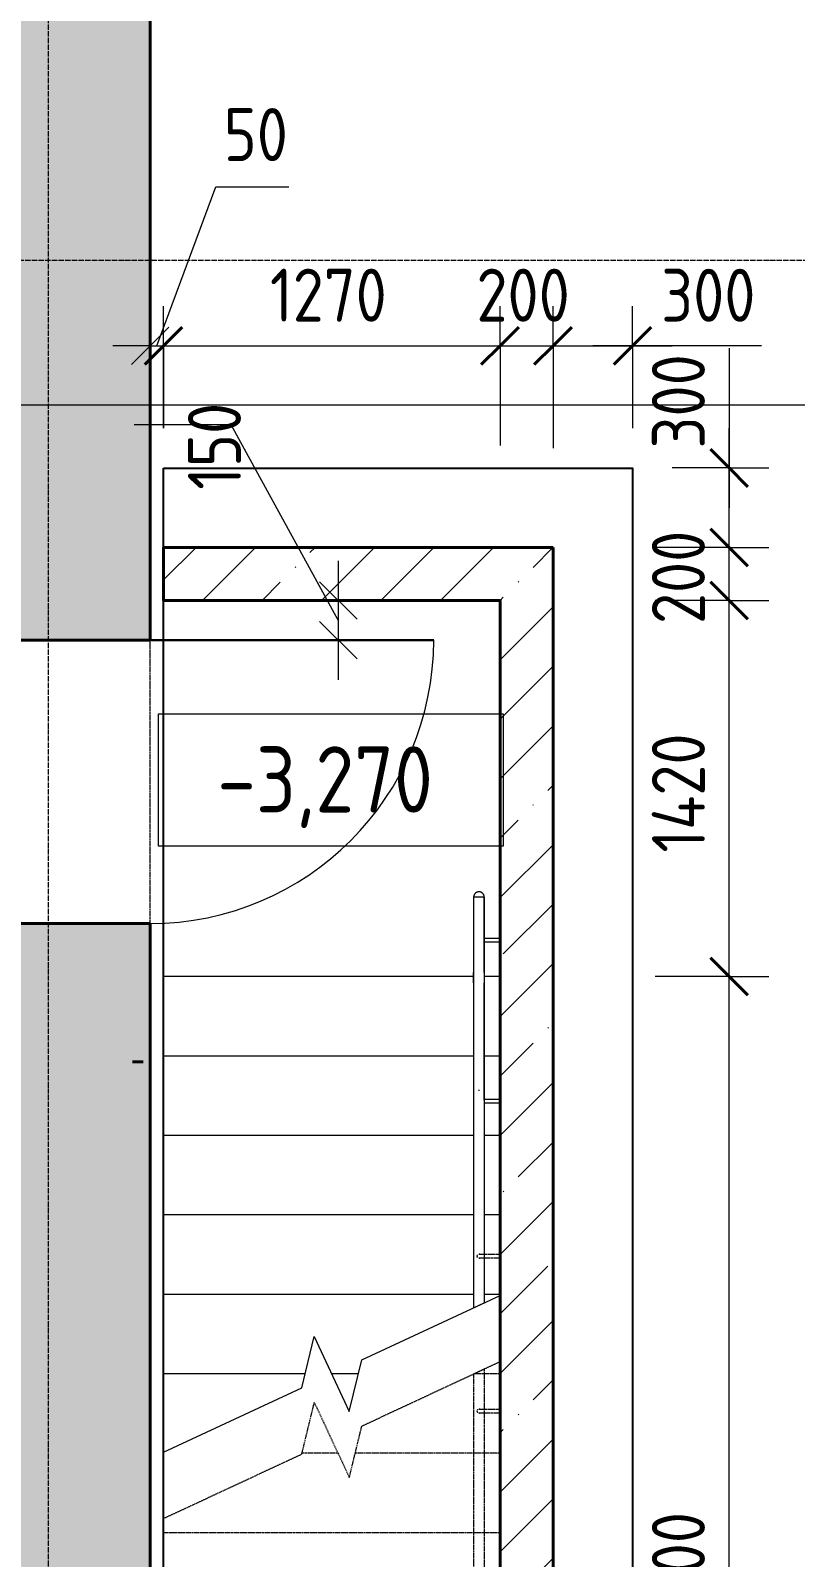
# Model space of a CAD drawing. Header units: millimetres. Extents: x -11886 to 71589, y -4690 to 48120.
# Drawn here: x 3492 to 6379, y 31959 to 37724 of the extents above; entities that cross this region are included whole.
import ezdxf

# ---------------------------------------------------------------- set-up
doc = ezdxf.new("R2010")
doc.units = ezdxf.units.MM
doc.linetypes.add('ADSK_Линия сетки', pattern=[25, 20, -2.5, 0, -2.5])
doc.linetypes.add('ADSK_Сверху', pattern=[4.5, 3, -1.5])
for name, color, linetype, lineweight in [('Аннотация', 7, 'Continuous', 20), ('Двери', 7, 'Continuous', 18), ('Лестницы', 7, 'Continuous', 18), ('Ограждение', 7, 'Continuous', 18), ('Оси', 7, 'Continuous', 9), ('Отметки', 7, 'Continuous', 9), ('Размеры', 7, 'Continuous', 9), ('Размеры-100', 7, 'Continuous', 9), ('Стены внутренние', 250, 'Continuous', 18), ('Стены наружные', 250, 'Continuous', 18)]:
    doc.layers.add(name, color=color, linetype=linetype, lineweight=lineweight)
doc.layers.add('Линии', color=7, linetype='Continuous', lineweight=9, true_color=0x00a600)
doc.styles.add('GOST Common_1', font='GOST_Common.ttf', dxfattribs={"width": 0.9, "height": 250})
doc.styles.add('GOST Common_2', font='GOST_Common.ttf', dxfattribs={"width": 0.9, "height": 200})
doc.dimstyles.new('ADSK_Основной_2_мм_Округление_до_1_мм', dxfattribs={"dimscale": 304.8, "dimtxt": 201.142999, "dimasz": 0.463911, "dimexe": 0.492126, "dimexo": 0.492126, "dimgap": 0.098425, "dimtad": 1, "dimdec": 0, "dimdsep": 46, "dimtxsty": 'GOST Common_2', "dimblk1": 'OBLIQUE', "dimblk2": 'OBLIQUE', "dimsah": 1, "dimcen": 0.09, "dimdle": 0.492126, "dimazin": 2, "dimtfac": 1, "dimtdec": 4, "dimtix": 1, "dimtmove": 0, "dimatfit": 3, "dimfxl": 1, "dimtvp": 1, "dimtolj": 1, "dimtzin": 0, "dimlwd": 20, "dimlwe": 20, "dimarcsym": 2})
doc.dimstyles.new('ADSK_Основной_2_мм_Округление_до_1_мм_1', dxfattribs={"dimscale": 304.8, "dimtxt": 201.142999, "dimasz": 0.463911, "dimexe": 0.492126, "dimexo": 0.492126, "dimgap": 0.098425, "dimtad": 1, "dimdec": 0, "dimdsep": 46, "dimtxsty": 'GOST Common_2', "dimblk1": 'OBLIQUE', "dimblk2": 'OBLIQUE', "dimsah": 1, "dimcen": 0.09, "dimdle": 0.492126, "dimazin": 2, "dimtfac": 1, "dimtdec": 4, "dimtix": 1, "dimtmove": 1, "dimatfit": 3, "dimfxl": 1, "dimtvp": 1, "dimtolj": 1, "dimtzin": 0, "dimlwd": 20, "dimlwe": 20, "dimarcsym": 2})
pattern_1 = [(45, (0, 0), (-224.5064, 224.5064), []), (45, (224.5, 0), (-224.5064, 224.5064), [396.875, -79.375, 3.353, -76.022])]

# ---------------------------------------------------------------- blocks, each defined once
blk = doc.blocks.new('ADSK_Ограждение_Опоры_Г_образная - D15 высота60 консоль80-V15-00 План подвала кладочный')
at = {"layer": 'Ограждение', "color": 253, "linetype": 'ADSK_Сверху', "true_color": 0xaaaaaa, "flags": 128}
for points in [[(-7.5, 0), (-7.5, 0.1), (-7.5, 0.2), (-7.5, 0.3), (-7.5, 0.4), (-7.5, 0.6), (-7.5, 0.8), (-7.5, 1), (-7.5, 1.2), (-7.5, 1.4), (-7.5, 1.7), (-7.5, 2), (-7.5, 2.3), (-7.5, 2.6), (-7.5, 3), (-7.5, 3.3), (-7.5, 3.7), (-7.5, 4.1), (-7.5, 4.5), (-7.5, 5), (-7.5, 5.4), (-7.5, 5.9), (-7.5, 6.4), (-7.5, 6.9), (-7.5, 7.4), (-7.5, 7.9), (-7.5, 8.5), (-7.5, 9), (-7.5, 9.6), (-7.5, 10.1), (-7.5, 10.7), (-7.5, 11.3), (-7.5, 11.9), (-7.5, 12.5), (-7.5, 13), (-7.5, 13.6)], [(7.5, 13.2), (7.5, 12.6), (7.5, 12), (7.5, 11.4), (7.5, 10.9), (7.5, 10.3), (7.5, 9.7), (7.5, 9.2), (7.5, 8.6)], [(7.5, 5.6), (7.5, 5.1), (7.5, 4.7), (7.5, 4.2), (7.5, 3.8), (7.5, 3.4), (7.5, 3.1), (7.5, 2.7), (7.5, 2.4), (7.5, 2.1), (7.5, 1.8), (7.5, 1.5), (7.5, 1.2), (7.5, 1), (7.5, 0.8), (7.5, 0.6), (7.5, 0.5), (7.5, 0.3), (7.5, 0.2), (7.5, 0.1), (7.5, 0.1)]]:
    blk.add_lwpolyline(points, dxfattribs=at)
at = {"layer": 'Ограждение', "color": 253, "linetype": 'ADSK_Сверху', "true_color": 0xaaaaaa}
for start, end in [(150, 180), (360, 15), (225, 270), (270, 315)]:
    blk.add_arc((0, 0), 7.5, start, end, dxfattribs=at)
blk = doc.blocks.new('ADSK_Ограждение_Опоры_Г_образная - D15 высота60 консоль80-V14-00 План подвала кладочный')
at = {"layer": 'Ограждение', "color": 253, "linetype": 'ADSK_Сверху', "true_color": 0xaaaaaa}
for p, q in [((-7.5, 15), (-7.5, 80)), ((0, 80), (-7.5, 80)), ((7.5, 80), (0, 80)), ((7.5, 80), (7.5, 15))]:
    blk.add_line(p, q, dxfattribs=at)
at = {"layer": 'Ограждение', "color": 253, "linetype": 'ADSK_Сверху', "true_color": 0xaaaaaa, "flags": 128}
for points in [[(-7.5, 0), (-7.5, 0), (-7.5, 0), (-7.5, 0.1), (-7.5, 0.2), (-7.5, 0.3), (-7.5, 0.4), (-7.5, 0.6), (-7.5, 0.8), (-7.5, 1), (-7.5, 1.2), (-7.5, 1.4), (-7.5, 1.7), (-7.5, 2), (-7.5, 2.3), (-7.5, 2.6), (-7.5, 3), (-7.5, 3.3), (-7.5, 3.7), (-7.5, 4.1), (-7.5, 4.5), (-7.5, 5), (-7.5, 5.4), (-7.5, 5.9), (-7.5, 6.4), (-7.5, 6.9), (-7.5, 7.4), (-7.5, 7.9), (-7.5, 8.5), (-7.5, 9), (-7.5, 9.6), (-7.5, 10.1), (-7.5, 10.7), (-7.5, 11.3), (-7.5, 11.9), (-7.5, 12.5), (-7.5, 13), (-7.5, 13.6), (-7.5, 14.2), (-7.5, 14.8), (-7.5, 15)], [(7.5, 15), (7.5, 14.4), (7.5, 13.8), (7.5, 13.2), (7.5, 12.6), (7.5, 12), (7.5, 11.4), (7.5, 10.9), (7.5, 10.3), (7.5, 9.7), (7.5, 9.2), (7.5, 8.6), (7.5, 8.1), (7.5, 7.5), (7.5, 7), (7.5, 6.5), (7.5, 6), (7.5, 5.6), (7.5, 5.1), (7.5, 4.7), (7.5, 4.2), (7.5, 3.8), (7.5, 3.4), (7.5, 3.1), (7.5, 2.7), (7.5, 2.4), (7.5, 2.1), (7.5, 1.8), (7.5, 1.5), (7.5, 1.2), (7.5, 1), (7.5, 0.8), (7.5, 0.6), (7.5, 0.5), (7.5, 0.3), (7.5, 0.2), (7.5, 0.1), (7.5, 0.1), (7.5, 0), (7.5, 0)]]:
    blk.add_lwpolyline(points, dxfattribs=at)
at = {"layer": 'Ограждение', "color": 253, "linetype": 'ADSK_Сверху', "true_color": 0xaaaaaa}
for start, end in [(150, 180), (360, 15), (225, 270), (270, 315)]:
    blk.add_arc((0, 0), 7.5, start, end, dxfattribs=at)
blk = doc.blocks.new('AC_Дверь_Однопольная - Д-8п 1070х2200h-2607519-00 План подвала кладочный')
at = {"layer": 'Двери', "lineweight": 30}
blk.add_line((-535, 320), (-535, 1390), dxfattribs=at)
at = {"layer": 'Двери'}
blk.add_arc((-535, 320), 1070, 0, 90, dxfattribs=at)
blk = doc.blocks.new('Тип перил - Перила_Внутренний_-2607089-00 План подвала кладочный')
at = {"layer": 'Ограждение'}
for p, q in [((5164.3, 34451.9), (5164.3, 34166.8)), ((5186.6, 34451.9), (5181.9, 34451.9)), ((5204.3, 34166.8), (5204.3, 34451.9)), ((5164.3, 34128.4), (5164.3, 33685.7)), ((5204.3, 33685.7), (5204.3, 34128.4)), ((5186.4, 33721.9), (5182.2, 33721.9))]:
    blk.add_line(p, q, dxfattribs=at)
at = {"layer": 'Ограждение', "flags": 128}
for points in [[(5164.3, 34128.4), (5164.3, 34130.7), (5164.3, 34133.2), (5164.3, 34135.6), (5164.3, 34138.2), (5164.3, 34140.7), (5164.3, 34143.4), (5164.3, 34146), (5164.3, 34148.7), (5164.3, 34151.4), (5164.3, 34154.2), (5164.3, 34156.9), (5164.3, 34159.7), (5164.3, 34162.5), (5164.3, 34165.3), (5164.3, 34166.8)], [(5204.3, 34166.8), (5204.3, 34164), (5204.3, 34161.2), (5204.3, 34158.5), (5204.3, 34155.7), (5204.3, 34152.9), (5204.3, 34150.2), (5204.3, 34147.5), (5204.3, 34144.8), (5204.3, 34142.2), (5204.3, 34139.6), (5204.3, 34137), (5204.3, 34134.5), (5204.3, 34132.1), (5204.3, 34129.6), (5204.3, 34128.4)]]:
    blk.add_lwpolyline(points, dxfattribs=at)
blk = doc.blocks.new('Тип перил - D40-V30-00 План подвала кладочный')
at = {"layer": 'Ограждение', "flags": 128}
for points in [[(20, 0), (20, 0.8), (19.9, 1.6), (19.9, 2.4), (19.7, 3.2), (19.6, 4), (19.4, 4.8), (19.2, 5.5), (19, 6.3), (18.7, 7), (18.4, 7.8), (18.1, 8.5), (17.7, 9.2), (17.4, 9.9), (16.9, 10.6), (16.5, 11.3), (16, 11.9), (15.6, 12.6), (15, 13.2), (14.5, 13.8), (13.9, 14.3), (13.3, 14.9), (12.7, 15.4), (12.1, 15.9), (11.5, 16.4), (10.8, 16.8), (10.1, 17.2), (9.4, 17.6), (8.7, 18), (8, 18.3), (7.2, 18.6), (6.5, 18.9), (5.7, 19.2), (5, 19.4), (4.2, 19.6), (3.4, 19.7), (2.6, 19.8), (1.8, 19.9), (1, 20), (0.2, 20), (0, 20)], [(0, -20), (0.8, -20), (1.6, -19.9), (2.4, -19.9), (3.2, -19.7), (4, -19.6), (4.8, -19.4), (5.5, -19.2), (6.3, -19), (7, -18.7), (7.8, -18.4), (8.5, -18.1), (9.2, -17.7), (9.9, -17.4), (10.6, -16.9), (11.3, -16.5), (11.9, -16), (12.6, -15.6), (13.2, -15), (13.8, -14.5), (14.3, -13.9), (14.9, -13.3), (15.4, -12.7), (15.9, -12.1), (16.4, -11.5), (16.8, -10.8), (17.2, -10.1), (17.6, -9.4), (18, -8.7), (18.3, -8), (18.6, -7.2), (18.9, -6.5), (19.2, -5.7), (19.4, -5), (19.6, -4.2), (19.7, -3.4), (19.8, -2.6), (19.9, -1.8), (20, -1), (20, -0.2), (20, 0)]]:
    blk.add_lwpolyline(points, dxfattribs=at)
blk = doc.blocks.new('Тип перил - Перила_Внутренний_-V31-00 План подвала кладочный')
at = {"layer": 'Ограждение'}
for p, q in [((5204.3, 34451.9), (5164.3, 34451.9)), ((5164.3, 34451.9), (5164.3, 34166.8)), ((5204.3, 34451.9), (5204.3, 34166.8)), ((5164.3, 34166.8), (5164.3, 34139.4)), ((5164.3, 34139.4), (5164.3, 32901.5)), ((5204.3, 34166.8), (5204.3, 34139.4)), ((5204.3, 34139.4), (5204.3, 32920.2)), ((5164.3, 32901.5), (5204.3, 32920.2))]:
    blk.add_line(p, q, dxfattribs=at)
at = {"layer": 'Ограждение', "linetype": 'ADSK_Сверху'}
for p, q in [((5164.3, 32651.5), (5204.3, 32670.2)), ((5164.3, 32651.5), (5164.3, 29964.4)), ((5204.3, 32670.2), (5204.3, 29964.4)), ((5164.3, 29936.9), (5164.3, 29964.4)), ((5164.3, 29936.9), (5164.3, 29351.9)), ((5204.3, 29936.9), (5204.3, 29964.4)), ((5204.3, 29936.9), (5204.3, 29351.9)), ((5204.3, 29351.9), (5164.3, 29351.9))]:
    blk.add_line(p, q, dxfattribs=at)
blk = doc.blocks.new('Тип перил - Перила_Внутренний_-2607103-00 План подвала кладочный')
at = {"layer": 'Ограждение', "flags": 128}
blk.add_lwpolyline([(5164.3, 34139.4), (5164.3, 34140.7), (5164.3, 34143.4), (5164.3, 34146)], dxfattribs=at)
blk = doc.blocks.new('Тип перил - D40-V21-00 План подвала кладочный')
at = {"layer": 'Ограждение', "flags": 128}
for points in [[(20, 0), (20, 0.8), (19.9, 1.6), (19.9, 2.4), (19.7, 3.2), (19.6, 4), (19.4, 4.8), (19.2, 5.5), (19, 6.3), (18.7, 7), (18.4, 7.8), (18.1, 8.5), (17.7, 9.2), (17.4, 9.9), (16.9, 10.6), (16.5, 11.3), (16, 11.9), (15.6, 12.6), (15, 13.2), (14.5, 13.8), (13.9, 14.3), (13.3, 14.9), (12.7, 15.4), (12.1, 15.9), (11.5, 16.4), (10.8, 16.8), (10.1, 17.2), (9.4, 17.6), (8.7, 18), (8, 18.3), (7.2, 18.6), (6.5, 18.9), (5.7, 19.2), (5, 19.4)], [(5.5, -19.2), (6.3, -19), (7, -18.7), (7.8, -18.4), (8.5, -18.1), (9.2, -17.7)], [(9.9, -17.4), (10.6, -16.9), (11.3, -16.5), (11.9, -16), (12.6, -15.6), (13.2, -15), (13.8, -14.5), (14.3, -13.9), (14.9, -13.3), (15.4, -12.7), (15.9, -12.1), (16.4, -11.5), (16.8, -10.8), (17.2, -10.1), (17.6, -9.4), (18, -8.7), (18.3, -8), (18.6, -7.2), (18.9, -6.5), (19.2, -5.7), (19.4, -5), (19.6, -4.2), (19.7, -3.4), (19.8, -2.6), (19.9, -1.8), (20, -1), (20, -0.2), (20, 0)]]:
    blk.add_lwpolyline(points, dxfattribs=at)
blk = doc.blocks.new('Тип перил - Перила_Внутренний_-V32-00 План подвала кладочный')
at = {"layer": 'Ограждение'}
blk.add_line((5164.3, 34146.5), (5164.3, 34139.4), dxfattribs=at)
at = {"layer": 'Ограждение', "linetype": 'ADSK_Сверху'}
for p, q in [((5164.3, 32651.5), (5204.3, 32670.2)), ((5164.3, 32651.5), (5164.3, 29964.4)), ((5204.3, 32670.2), (5204.3, 29964.4)), ((5164.3, 29936.9), (5164.3, 29964.4)), ((5164.3, 29936.9), (5164.3, 29351.9)), ((5204.3, 29936.9), (5204.3, 29964.4)), ((5204.3, 29936.9), (5204.3, 29351.9)), ((5204.3, 29351.9), (5164.3, 29351.9))]:
    blk.add_line(p, q, dxfattribs=at)
blk = doc.blocks.new('ADSK_Ограждение_Опоры_Г_образная - D15 высота60 консоль80-V33-00 План подвала кладочный')
at = {"layer": 'Ограждение'}
for p, q in [((-7.5, 20), (-7.5, 79.6)), ((7.5, 79.6), (7.5, 20))]:
    blk.add_line(p, q, dxfattribs=at)
blk = doc.blocks.new('Высотные отметки - Рамка-5093-00 План подвала кладочный')
at = {"layer": 'Аннотация'}
for p, q in [((-6.5, 0), (-6.5, 5)), ((-6.5, 5), (6.5, 5)), ((6.5, 5), (6.5, 0)), ((6.5, 0), (-6.5, 0))]:
    blk.add_line(p, q, dxfattribs=at)
blk = doc.blocks.new('_Oblique')
at = {"color": 0, "linetype": 'ByBlock', "lineweight": -2}
blk.add_line((-0.5, -0.5), (0.5, 0.5), dxfattribs=at)
blk = doc.blocks.new('DIMBLOCK154-00 План подвала кладочный')
at = {"layer": 'Defpoints', "color": 0, "transparency": 16777216}
for p in [(4753.3, 35571.9), (4653.3, 35422.1), (4753.3, 35422.1)]:
    blk.add_point(p, dxfattribs=at)
at = {"layer": 'Размеры', "color": 0, "lineweight": 20, "transparency": 16777216}
for p, q in [((4249.2, 36235.2), (3883.2, 36235.2)), ((4653.3, 35497), (4249.2, 36235.2)), ((4653.3, 35721.9), (4653.3, 35272.1)), ((4603.3, 35571.9), (4503.3, 35571.9)), ((4603.3, 35422.1), (4503.3, 35422.1))]:
    blk.add_line(p, q, dxfattribs=at)
at = {"layer": 'Размеры', "color": 0, "lineweight": 20, "transparency": 16777216, "xscale": 141.4, "yscale": 141.4, "zscale": 141.4}
for p, rotation in [((4653.3, 35571.9), 90), ((4653.3, 35422.1), 270)]:
    blk.add_blockref('_Oblique', p, dxfattribs=dict(at, rotation=rotation))
at = {"layer": 'Размеры', "color": 0, "lineweight": 20, "transparency": 16777216, "insert": (4085.9, 35989.4), "char_height": 200, "width": 409.104, "attachment_point": 1, "rotation": 90, "line_spacing_factor": 1.022761, "style": 'GOST Common_2'}
blk.add_mtext('\\A1;150', dxfattribs=at)
blk = doc.blocks.new('DIMBLOCK158-00 План подвала кладочный')
at = {"layer": 'Размеры-100', "lineweight": 40, "transparency": 16777216}
for p, q in [((6128.6, 34151.9), (6057.9, 34222.6)), ((6128.6, 34151.9), (6199.3, 34081.2)), ((6128.6, 29651.9), (6057.9, 29722.6)), ((6128.6, 29651.9), (6199.3, 29581.2))]:
    blk.add_line(p, q, dxfattribs=at)
at = {"layer": 'Размеры-100', "lineweight": 20, "transparency": 16777216}
for p, q in [((6128.6, 34151.9), (5849.4, 34151.9)), ((6128.6, 29651.9), (6128.6, 34151.9)), ((6128.6, 34151.9), (6278.6, 34151.9)), ((6128.6, 29651.9), (5849.4, 29651.9)), ((6128.6, 29651.9), (6278.6, 29651.9))]:
    blk.add_line(p, q, dxfattribs=at)
at = {"layer": 'Размеры-100', "color": 0, "lineweight": 20, "transparency": 16777216, "insert": (5837.2, 31641.1), "char_height": 200, "width": 625.93, "attachment_point": 1, "rotation": 90, "line_spacing_factor": 1.022761, "style": 'GOST Common_2'}
blk.add_mtext('4500', dxfattribs=at)
blk = doc.blocks.new('DIMBLOCK159-00 План подвала кладочный')
at = {"layer": 'Размеры-100', "lineweight": 40, "transparency": 16777216}
for p, q in [((6128.6, 35571.9), (6057.9, 35642.6)), ((6128.6, 35571.9), (6199.3, 35501.2)), ((6128.6, 34151.9), (6057.9, 34222.6)), ((6128.6, 34151.9), (6199.3, 34081.2))]:
    blk.add_line(p, q, dxfattribs=at)
at = {"layer": 'Размеры-100', "lineweight": 20, "transparency": 16777216}
for p, q in [((6128.6, 35571.9), (5849.4, 35571.9)), ((6128.6, 34151.9), (6128.6, 35571.9)), ((6128.6, 35571.9), (6278.6, 35571.9)), ((6128.6, 34151.9), (5849.4, 34151.9)), ((6128.6, 34151.9), (6278.6, 34151.9))]:
    blk.add_line(p, q, dxfattribs=at)
at = {"layer": 'Размеры-100', "color": 0, "lineweight": 20, "transparency": 16777216, "insert": (5837.2, 34619.8), "char_height": 200, "width": 580.928, "attachment_point": 1, "rotation": 90, "line_spacing_factor": 1.022761, "style": 'GOST Common_2'}
blk.add_mtext('1420', dxfattribs=at)
blk = doc.blocks.new('DIMBLOCK160-00 План подвала кладочный')
at = {"layer": 'Размеры-100', "lineweight": 40, "transparency": 16777216}
for p, q in [((6128.6, 35771.9), (6057.9, 35842.6)), ((6128.6, 35771.9), (6199.3, 35701.2)), ((6128.6, 35571.9), (6057.9, 35642.6)), ((6128.6, 35571.9), (6199.3, 35501.2))]:
    blk.add_line(p, q, dxfattribs=at)
at = {"layer": 'Размеры-100', "lineweight": 20, "transparency": 16777216}
for p, q in [((6128.6, 35771.9), (5838.5, 35771.9)), ((6128.6, 35571.9), (6128.6, 35771.9)), ((6128.6, 35771.9), (6278.6, 35771.9)), ((6128.6, 35571.9), (5849.4, 35571.9)), ((6128.6, 35571.9), (6278.6, 35571.9))]:
    blk.add_line(p, q, dxfattribs=at)
at = {"layer": 'Размеры-100', "color": 0, "lineweight": 20, "transparency": 16777216, "insert": (5837.2, 35482.7), "char_height": 200, "width": 454.106, "attachment_point": 1, "rotation": 90, "line_spacing_factor": 1.022761, "style": 'GOST Common_2'}
blk.add_mtext('200', dxfattribs=at)
blk = doc.blocks.new('DIMBLOCK161-00 План подвала кладочный')
at = {"layer": 'Размеры-100', "lineweight": 20, "transparency": 16777216}
for p, q in [((6128.6, 36523.8), (6128.6, 36145.4)), ((6128.6, 35771.9), (6128.6, 36221.9)), ((6128.6, 36145.4), (6128.6, 35921.9)), ((6128.6, 36071.9), (5913.9, 36071.9)), ((6128.6, 36071.9), (6278.6, 36071.9)), ((6128.6, 35771.9), (5838.5, 35771.9)), ((6128.6, 35771.9), (6278.6, 35771.9))]:
    blk.add_line(p, q, dxfattribs=at)
at = {"layer": 'Размеры-100', "lineweight": 40, "transparency": 16777216}
for p, q in [((6128.6, 36071.9), (6057.9, 36142.6)), ((6128.6, 36071.9), (6199.3, 36001.2)), ((6128.6, 35771.9), (6057.9, 35842.6)), ((6128.6, 35771.9), (6199.3, 35701.2))]:
    blk.add_line(p, q, dxfattribs=at)
at = {"layer": 'Размеры-100', "color": 0, "lineweight": 20, "transparency": 16777216, "insert": (5837.2, 36145.4), "char_height": 200, "width": 454.106, "attachment_point": 1, "rotation": 90, "line_spacing_factor": 1.022761, "style": 'GOST Common_2'}
blk.add_mtext('300', dxfattribs=at)
blk = doc.blocks.new('DIMBLOCK162-00 План подвала кладочный')
at = {"layer": 'Defpoints', "color": 0, "transparency": 16777216}
for p in [(3943.5, 36633), (3993.9, 36533), (3993.9, 36071.9)]:
    blk.add_point(p, dxfattribs=at)
at = {"layer": 'Размеры', "color": 0, "lineweight": 20, "transparency": 16777216}
for p, q in [((3968.7, 36533), (4190.6, 37134)), ((4190.6, 37134), (4466.6, 37134)), ((3993.9, 36221.9), (3993.9, 36683)), ((3943.5, 36533), (3802.1, 36533)), ((3943.5, 36533), (3993.9, 36533)), ((3943.5, 36533), (3993.9, 36533)), ((3993.9, 36533), (4135.3, 36533)), ((3943.5, 36483), (3943.5, 36383))]:
    blk.add_line(p, q, dxfattribs=at)
at = {"layer": 'Размеры', "color": 0, "lineweight": 20, "transparency": 16777216, "xscale": 141.4, "yscale": 141.4, "zscale": 141.4}
blk.add_blockref('_Oblique', (3943.5, 36533), dxfattribs=at)
at = {"layer": 'Размеры', "color": 0, "lineweight": 20, "transparency": 16777216, "xscale": 141.4, "yscale": 141.4, "zscale": 141.4, "rotation": 180}
blk.add_blockref('_Oblique', (3993.9, 36533), dxfattribs=at)
at = {"layer": 'Размеры', "color": 0, "lineweight": 20, "transparency": 16777216, "insert": (4220.6, 37430.7), "char_height": 200, "width": 302.737, "attachment_point": 1, "line_spacing_factor": 1.022761, "style": 'GOST Common_2'}
blk.add_mtext('\\A1;50', dxfattribs=at)
blk = doc.blocks.new('DIMBLOCK163-00 План подвала кладочный')
at = {"layer": 'Размеры-100', "lineweight": 20, "transparency": 16777216}
for p, q in [((3993.9, 36533), (3993.9, 36683)), ((5263.9, 36533), (5263.9, 36683)), ((3993.9, 36533), (5263.9, 36533)), ((3993.9, 36533), (3993.9, 36221.9)), ((5263.9, 36533), (5263.9, 36157.4))]:
    blk.add_line(p, q, dxfattribs=at)
at = {"layer": 'Размеры-100', "lineweight": 40, "transparency": 16777216}
for p, q in [((3993.9, 36533), (4064.6, 36603.7)), ((5263.9, 36533), (5334.6, 36603.7)), ((3993.9, 36533), (3923.2, 36462.3)), ((5263.9, 36533), (5193.2, 36462.3))]:
    blk.add_line(p, q, dxfattribs=at)
at = {"layer": 'Размеры-100', "color": 0, "lineweight": 20, "transparency": 16777216, "insert": (4395.3, 36824.4), "char_height": 200, "width": 560.473, "attachment_point": 1, "line_spacing_factor": 1.022761, "style": 'GOST Common_2'}
blk.add_mtext('1270', dxfattribs=at)
blk = doc.blocks.new('DIMBLOCK164-00 План подвала кладочный')
at = {"layer": 'Размеры-100', "lineweight": 20, "transparency": 16777216}
for p, q in [((5263.9, 36533), (5263.9, 36683)), ((5463.9, 36533), (5463.9, 36683)), ((5263.9, 36533), (5463.9, 36533)), ((5263.9, 36533), (5263.9, 36157.4)), ((5463.9, 36533), (5463.9, 36146.5))]:
    blk.add_line(p, q, dxfattribs=at)
at = {"layer": 'Размеры-100', "lineweight": 40, "transparency": 16777216}
for p, q in [((5263.9, 36533), (5334.6, 36603.7)), ((5463.9, 36533), (5534.6, 36603.7)), ((5263.9, 36533), (5193.2, 36462.3)), ((5463.9, 36533), (5393.2, 36462.3))]:
    blk.add_line(p, q, dxfattribs=at)
at = {"layer": 'Размеры-100', "color": 0, "lineweight": 20, "transparency": 16777216, "insert": (5174.7, 36824.4), "char_height": 200, "width": 454.106, "attachment_point": 1, "line_spacing_factor": 1.022761, "style": 'GOST Common_2'}
blk.add_mtext('200', dxfattribs=at)
blk = doc.blocks.new('DIMBLOCK165-00 План подвала кладочный')
at = {"layer": 'Размеры-100', "lineweight": 20, "transparency": 16777216}
for p, q in [((5463.9, 36533), (5463.9, 36683)), ((5763.9, 36533), (5763.9, 36683)), ((5463.9, 36533), (5913.9, 36533)), ((5463.9, 36533), (5463.9, 36146.5)), ((5871.9, 36532.8), (5613.9, 36533)), ((5763.9, 36533), (5763.9, 36221.9)), ((6250.3, 36532.8), (5871.9, 36532.8))]:
    blk.add_line(p, q, dxfattribs=at)
at = {"layer": 'Размеры-100', "lineweight": 40, "transparency": 16777216}
for p, q in [((5463.9, 36533), (5534.6, 36603.7)), ((5763.9, 36533), (5834.6, 36603.7)), ((5463.9, 36533), (5393.2, 36462.3)), ((5763.9, 36533), (5693.2, 36462.3))]:
    blk.add_line(p, q, dxfattribs=at)
at = {"layer": 'Размеры-100', "color": 0, "lineweight": 20, "transparency": 16777216, "insert": (5871.9, 36824.1), "char_height": 200, "width": 454.106, "attachment_point": 1, "line_spacing_factor": 1.022761, "style": 'GOST Common_2'}
blk.add_mtext('300', dxfattribs=at)

msp = doc.modelspace()

# ---------------------------------------------------------------- hatches: boundary and pattern name
at = {"layer": 'Стены внутренние', "lineweight": 9}
h = msp.add_hatch(dxfattribs=at)
h.set_pattern_fill('FP_5', color=256, style=0, pattern_type=2)
h.set_pattern_definition(pattern_1)
h.paths.add_polyline_path([(5263.86, 35571.86), (5263.86, 35771.86), (3993.86, 35771.86), (3993.86, 35571.86)])
h = msp.add_hatch(dxfattribs=at)
h.set_pattern_fill('FP_5', color=256, style=0, pattern_type=2)
h.set_pattern_definition(pattern_1)
h.paths.add_polyline_path([(5463.86, 28871.86), (5463.86, 35771.86), (5263.86, 35771.86), (5263.86, 28871.86)])
at = {"layer": 'Стены наружные', "true_color": 0xc0c0c0}
h = msp.add_hatch(color=9, dxfattribs=at)
h.paths.add_polyline_path([(3943.5, 28507.64), (3943.5, 34352.08), (3303.5, 34352.08), (3303.5, 28514.5)])
h.paths.add_polyline_path([(3943.5, 35422.08), (3943.5, 41788.87), (3303.5, 41788.87), (3303.5, 35422.08)])
h.paths.add_polyline_path([(3943.5, 42788.87), (3943.5, 43088.87), (3303.5, 43088.87), (3303.5, 42788.87)])

# ---------------------------------------------------------------- linework, layer by layer
msp.add_lwpolyline([(3993.86, 36071.86), (5763.86, 36071.86), (5763.86, 28371.86), (3993.86, 28371.86)], close=True)
at = {"layer": 'Аннотация', "lineweight": 9}
msp.add_line((973.67, 36310.03), (6431.97, 36310.03), dxfattribs=at)
at = {"layer": 'Лестницы'}
for p, q in [((5164.26, 34151.86), (3993.86, 34151.86)), ((3993.86, 34151.86), (3993.86, 33851.86)), ((5164.26, 34151.86), (3993.86, 34151.86)), ((5263.86, 34151.86), (5203.96, 34151.86)), ((5263.86, 34151.86), (5203.96, 34151.86)), ((3993.86, 33851.86), (3993.86, 33551.86)), ((5164.26, 33851.86), (3993.86, 33851.86)), ((5164.26, 33851.86), (3993.86, 33851.86)), ((5263.86, 33851.86), (5204.26, 33851.86)), ((5263.86, 33851.86), (5204.26, 33851.86)), ((3993.86, 33551.86), (3993.86, 33251.86)), ((5164.26, 33551.86), (3993.86, 33551.86)), ((5164.26, 33551.86), (3993.86, 33551.86)), ((5263.86, 33551.86), (5204.26, 33551.86)), ((5263.86, 33551.86), (5204.26, 33551.86)), ((3993.86, 33251.86), (3993.86, 32951.86)), ((5164.26, 33251.86), (3993.86, 33251.86)), ((5164.26, 33251.86), (3993.86, 33251.86)), ((5263.86, 33251.86), (5204.26, 33251.86)), ((5263.86, 33251.86), (5204.26, 33251.86)), ((3993.86, 32951.86), (3993.86, 32651.86)), ((5164.26, 32951.86), (3993.86, 32951.86)), ((5164.26, 32951.86), (3993.86, 32951.86)), ((4742.15, 32704.69), (5263.86, 32947.97)), ((5263.86, 32951.86), (5204.26, 32951.86)), ((5263.86, 32951.86), (5204.26, 32951.86)), ((4515.57, 32599.03), (4562.83, 32793.47)), ((4562.83, 32793.47), (4694.9, 32510.25)), ((4694.9, 32510.25), (4742.15, 32704.69)), ((3993.86, 32651.86), (3993.86, 32355.76)), ((4528.41, 32651.86), (3993.86, 32651.86)), ((4528.41, 32651.86), (3993.86, 32651.86)), ((4729.31, 32651.86), (4628.86, 32651.86)), ((4729.31, 32651.86), (4628.86, 32651.86)), ((3993.86, 32355.76), (4515.57, 32599.03))]:
    msp.add_line(p, q, dxfattribs=at)
at = {"layer": 'Лестницы', "linetype": 'ADSK_Сверху'}
for p, q in [((4742.15, 32454.69), (5263.86, 32697.97)), ((5263.86, 32651.86), (5164.99, 32651.86)), ((5263.86, 32651.86), (5164.99, 32651.86)), ((4515.57, 32349.03), (4562.83, 32543.47)), ((4562.83, 32543.47), (4694.9, 32260.25)), ((4694.9, 32260.25), (4742.15, 32454.69)), ((3993.86, 32105.76), (4515.57, 32349.03)), ((4652.18, 32351.86), (4516.26, 32351.86)), ((4652.18, 32351.86), (4516.26, 32351.86)), ((5263.86, 32351.86), (4717.16, 32351.86)), ((5263.86, 32351.86), (4717.16, 32351.86)), ((5263.86, 32353.89), (5263.86, 29651.86)), ((3993.86, 32105.76), (3993.86, 29651.86)), ((5263.86, 32051.86), (3993.86, 32051.86)), ((5263.86, 32051.86), (3993.86, 32051.86))]:
    msp.add_line(p, q, dxfattribs=at)
at = {"layer": 'Линии', "color": 18, "lineweight": 40, "true_color": 0x000000}
msp.add_line((3916.37, 33829.86), (3876.37, 33829.86), dxfattribs=at)
at = {"layer": 'Оси', "linetype": 'ADSK_Линия сетки'}
for p, q in [((3559.91, -3890.07), (3559.91, 44421.85)), ((-11086.22, 36856.79), (57141.72, 36856.79))]:
    msp.add_line(p, q, dxfattribs=at)
at = {"layer": 'Стены внутренние', "lineweight": 40}
for p, q in [((5463.86, 35771.86), (3993.86, 35771.86)), ((3993.86, 35771.86), (3993.86, 35571.86)), ((5463.86, 28671.86), (5463.86, 35771.86)), ((3993.86, 35571.86), (5263.86, 35571.86)), ((5263.86, 35571.86), (5263.86, 28871.86))]:
    msp.add_line(p, q, dxfattribs=at)
at = {"layer": 'Стены наружные', "color": 253, "linetype": 'ADSK_Сверху', "true_color": 0xaaaaaa}
msp.add_line((3943.5, 20918.63), (3943.5, 43728.87), dxfattribs=at)
at = {"layer": 'Стены наружные', "lineweight": 40}
for p, q in [((3943.5, 35422.08), (3943.5, 41528.87)), ((3303.5, 35422.08), (3943.5, 35422.08)), ((3943.5, 34352.08), (3303.5, 34352.08)), ((3943.5, 27304.63), (3943.5, 34352.08))]:
    msp.add_line(p, q, dxfattribs=at)

# ---------------------------------------------------------------- block references
at = {"layer": 'Двери', "rotation": 269.9999999999999}
msp.add_blockref('AC_Дверь_Однопольная - Д-8п 1070х2200h-2607519-00 План подвала кладочный', (3623.5, 34887.08), dxfattribs=at)
at = {"layer": 'Ограждение'}
for name, p, rotation in [('Тип перил - D40-V30-00 План подвала кладочный', (5184.26, 34451.86), 90), ('Тип перил - D40-V21-00 План подвала кладочный', (5184.26, 34451.86), 90), ('ADSK_Ограждение_Опоры_Г_образная - D15 высота60 консоль80-V33-00 План подвала кладочный', (5184.26, 34289.13), 270), ('ADSK_Ограждение_Опоры_Г_образная - D15 высота60 консоль80-V33-00 План подвала кладочный', (5184.26, 33681.01), 270.0000000000001)]:
    msp.add_blockref(name, p, dxfattribs=dict(at, rotation=rotation))
for name in ['Тип перил - Перила_Внутренний_-2607089-00 План подвала кладочный', 'Тип перил - Перила_Внутренний_-V31-00 План подвала кладочный', 'Тип перил - Перила_Внутренний_-V32-00 План подвала кладочный', 'Тип перил - Перила_Внутренний_-2607103-00 План подвала кладочный']:
    msp.add_blockref(name, (0, 0), dxfattribs=at)
at = {"layer": 'Ограждение', "color": 253, "linetype": 'ADSK_Сверху', "true_color": 0xaaaaaa, "rotation": 270.0000000000001}
for name, p in [('ADSK_Ограждение_Опоры_Г_образная - D15 высота60 консоль80-V15-00 План подвала кладочный', (5184.26, 33096.19)), ('ADSK_Ограждение_Опоры_Г_образная - D15 высота60 консоль80-V14-00 План подвала кладочный', (5184.26, 33096.19)), ('ADSK_Ограждение_Опоры_Г_образная - D15 высота60 консоль80-V15-00 План подвала кладочный', (5184.26, 32511.37)), ('ADSK_Ограждение_Опоры_Г_образная - D15 высота60 консоль80-V14-00 План подвала кладочный', (5184.26, 32511.37))]:
    msp.add_blockref(name, p, dxfattribs=at)
at = {"layer": 'Отметки', "lineweight": 20, "xscale": 99.99999999999993, "yscale": 99.99999999999993, "zscale": 99.99999999999993}
msp.add_blockref('Высотные отметки - Рамка-5093-00 План подвала кладочный', (4625.06, 34644.29), dxfattribs=at)

# ---------------------------------------------------------------- texts
at = {"layer": 'Отметки', "lineweight": 20, "insert": (4196.38, 35021), "char_height": 250, "width": 1028.8226, "attachment_point": 1, "line_spacing_factor": 1.022761, "style": 'GOST Common_1'}
msp.add_mtext('-3,270', dxfattribs=at)

# ---------------------------------------------------------------- dimensions: what is measured, and where the dimension line sits
at = {"layer": 'Размеры', "color": 242, "lineweight": 20, "true_color": 0xcd2027}
dim = msp.add_linear_dim(base=(3993.86, 36533.01), p1=(3943.5, 36633), p2=(3993.86, 36071.86), dimstyle='ADSK_Основной_2_мм_Округление_до_1_мм_1', override={"dimpost": '<>', "dimfxl": 563.390513}, dxfattribs=at)
dim.commit()
dim.dimension.update_dxf_attribs({"geometry": 'DIMBLOCK162-00 План подвала кладочный', "text_midpoint": (4220.61, 37133.99), "dimtype": 160})
at = {"layer": 'Размеры', "lineweight": 20}
for base, p1, p2, override, picture, middle in [((5263.86, 36533.01), (3993.86, 36071.86), (5263.86, 36007.39), {"dimpost": '<>', "dimfxl": 1271.635297}, 'DIMBLOCK163-00 План подвала кладочный', (4628.86, 36663.01)), ((5463.86, 36533.01), (5263.86, 36007.39), (5463.86, 35996.46), {"dimpost": '<>', "dimfxl": 200.298495}, 'DIMBLOCK164-00 План подвала кладочный', (5363.86, 36663.01))]:
    dim = msp.add_linear_dim(base=base, p1=p1, p2=p2, dimstyle='ADSK_Основной_2_мм_Округление_до_1_мм', override=override, dxfattribs=at)
    dim.commit()
    dim.dimension.update_dxf_attribs({"geometry": picture, "text_midpoint": middle})
dim = msp.add_linear_dim(base=(5763.86, 36533.01), p1=(5463.86, 35996.46), p2=(5763.86, 36071.86), dimstyle='ADSK_Основной_2_мм_Округление_до_1_мм_1', override={"dimpost": '<>', "dimfxl": 309.330329}, dxfattribs=at)
dim.commit()
dim.dimension.update_dxf_attribs({"geometry": 'DIMBLOCK165-00 План подвала кладочный', "text_midpoint": (6098.96, 36690.79), "dimtype": 160})
dim = msp.add_linear_dim(base=(6128.61, 36071.86), p1=(5688.46, 35771.86), p2=(5763.86, 36071.86), angle=90, dimstyle='ADSK_Основной_2_мм_Округление_до_1_мм_1', override={"dimpost": '<>', "dimfxl": 309.330329}, dxfattribs=at)
dim.commit()
dim.dimension.update_dxf_attribs({"geometry": 'DIMBLOCK161-00 План подвала кладочный', "text_midpoint": (5970.57, 36372.48), "dimtype": 160, "text_rotation": 90})
at = {"layer": 'Размеры', "color": 242, "lineweight": 20, "true_color": 0xcd2027}
dim = msp.add_linear_dim(base=(4653.33, 35422.08), p1=(4753.31, 35571.86), p2=(4753.31, 35422.08), angle=90, dimstyle='ADSK_Основной_2_мм_Округление_до_1_мм_1', override={"dimpost": '<>', "dimfxl": 149.786012}, dxfattribs=at)
dim.commit()
dim.dimension.update_dxf_attribs({"geometry": 'DIMBLOCK154-00 План подвала кладочный', "text_midpoint": (4219.24, 36235.18), "dimtype": 160, "text_rotation": 90})
at = {"layer": 'Размеры', "lineweight": 20}
for base, p1, p2, override, picture, middle in [((6128.61, 35771.86), (5699.39, 35571.86), (5688.46, 35771.86), {"dimpost": '<>', "dimfxl": 200.298495}, 'DIMBLOCK160-00 План подвала кладочный', (5998.61, 35671.86)), ((6128.61, 35571.86), (5699.39, 34151.86), (5699.39, 35571.86), {"dimpost": '<>', "dimfxl": 1420}, 'DIMBLOCK159-00 План подвала кладочный', (5998.61, 34861.86)), ((6128.61, 34151.86), (5699.39, 29651.86), (5699.39, 34151.86), {"dimpost": '<>', "dimfxl": 4500}, 'DIMBLOCK158-00 План подвала кладочный', (5998.61, 31901.86))]:
    dim = msp.add_linear_dim(base=base, p1=p1, p2=p2, angle=90, dimstyle='ADSK_Основной_2_мм_Округление_до_1_мм', override=override, dxfattribs=at)
    dim.commit()
    dim.dimension.update_dxf_attribs({"geometry": picture, "text_midpoint": middle})

doc.saveas('drawing.dxf')
